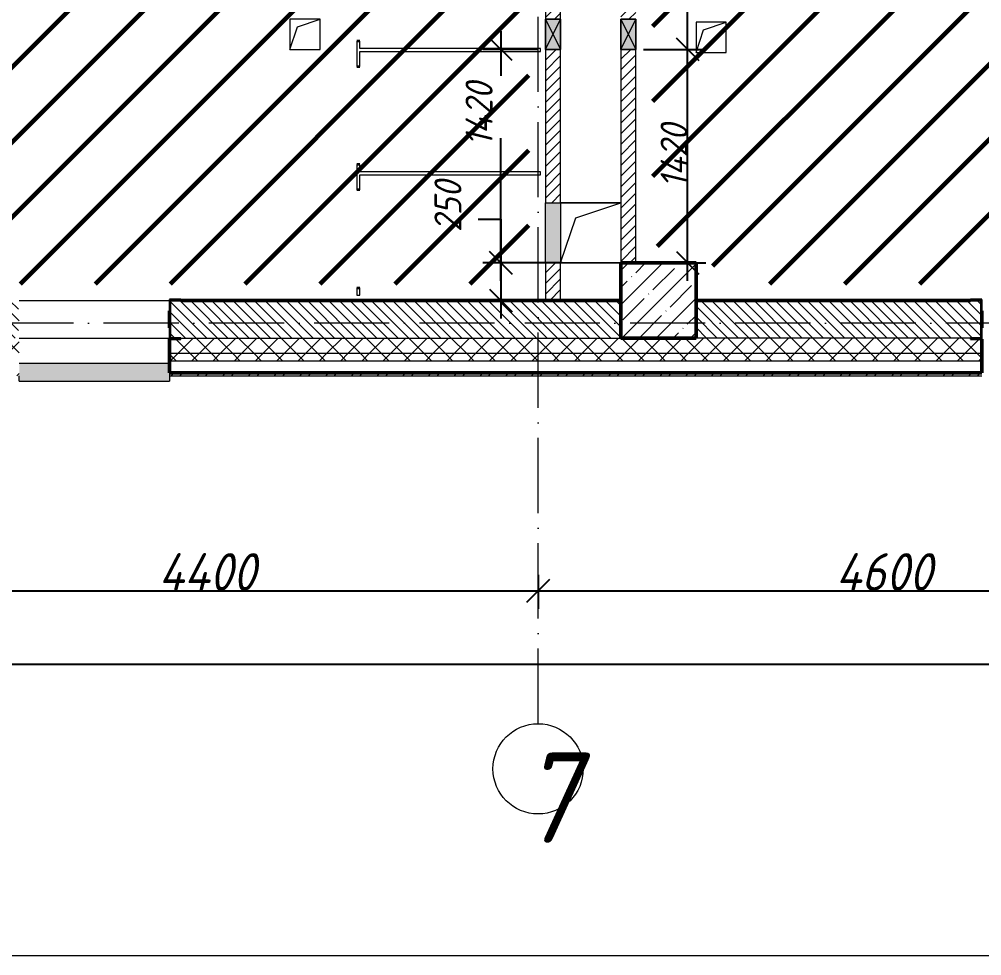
# Model space of a CAD drawing. Header units: millimetres. Extents: x -606178 to 312196, y -19338 to 632709.
# Drawn here: x -258501 to -252101, y 445769 to 451995 of the extents above; entities that cross this region are included whole.
import ezdxf

# ---------------------------------------------------------------- set-up
doc = ezdxf.new("R2010")
doc.units = ezdxf.units.MM
doc.linetypes.add('50_200_ШТРИХ_1Т_ш5_п1_п1_', pattern=[700, 500, -100, 0, -100])
for name, color, linetype, lineweight in [('6.4.1) Окр пт с инж. ПТ2.16', 3, 'Continuous', 60), ('A-____-____-DIMS', 7, 'Continuous', 9), ('A-DETL-GENF-OTLN', 7, 'Continuous', 9), ('A-DOOR-OPNG-MCUT', 7, 'Continuous', 35), ('A-FLOR-____-OTLN', 7, 'Continuous', 9), ('A-GENM-____-MCUT', 7, 'Continuous', 25), ('A-GENM-____-OTLN', 7, 'Continuous', 9), ('A-GENM-____-OTLN-1', 7, 'Continuous', 25), ('A-GLAZ-____-OTLN', 7, 'Continuous', 9), ('A-WALL-____-MCUT-2', 7, 'Continuous', 50), ('A-WALL-____-MCUT-3', 7, 'Continuous', 9), ('A-WALL-____-OTLN', 7, 'Continuous', 9), ('A-WALL-____-PATT-1', 7, 'Continuous', 9), ('A-WALL-FNSH-MCUT-1', 7, 'Continuous', 9), ('S-COLS-____-MCUT', 7, 'Continuous', 50), ('S-COLS-____-OTLN', 7, 'Continuous', 9), ('S-GRID-____-IDEN', 7, 'Continuous', 9), ('S-GRID-____-OTLN-1', 7, '50_200_ШТРИХ_1Т_ш5_п1_п1_', 9)]:
    doc.layers.add(name, color=color, linetype=linetype, lineweight=lineweight)
doc.layers.add('A-DOOR-____-OTLN-1', color=7, linetype='Continuous', lineweight=9, true_color=0xffffff)
doc.layers.add('A-GLAZ-____-OTLN-1', color=7, linetype='Continuous', lineweight=9, true_color=0xc0c0c0)
doc.styles.add('ISOCPEUR_I', font='isocpeui.ttf', dxfattribs={"width": 0.9, "height": 2.5})
doc.styles.add('ISOCPEUR_I_10', font='isocpeui.ttf', dxfattribs={"width": 0.9, "height": 180})
doc.styles.add('ISOCPEUR_I_9', font='isocpeui.ttf', dxfattribs={"width": 0.9, "height": 250})
doc.dimstyles.new('ISO-1_8_0_9К_СРЕДНИЙ_Кладочные_3', dxfattribs={"dimscale": 304.8, "dimtxt": 179.276612, "dimasz": 0.492126, "dimexe": 0.393701, "dimexo": 0, "dimgap": 0, "dimtad": 1, "dimdec": 3, "dimrnd": 0.001, "dimdsep": 46, "dimtxsty": 'ISOCPEUR_I_10', "dimblk1": 'OBLIQUE', "dimblk2": 'OBLIQUE', "dimsah": 1, "dimcen": 0.09, "dimdle": 0.393701, "dimazin": 0, "dimtfac": 1, "dimtdec": 4, "dimtix": 1, "dimtmove": 0, "dimatfit": 3, "dimfxl": 1, "dimtvp": 1, "dimtolj": 1, "dimtzin": 0, "dimarcsym": 2})
doc.dimstyles.new('ISO-1_8_0_9К_СРЕДНИЙ_Кладочные_4', dxfattribs={"dimscale": 304.8, "dimtxt": 179.276612, "dimasz": 0.492126, "dimexe": 0.393701, "dimexo": 0, "dimgap": 0, "dimtad": 1, "dimdec": 3, "dimrnd": 0.001, "dimdsep": 46, "dimtxsty": 'ISOCPEUR_I_10', "dimblk1": 'OBLIQUE', "dimblk2": 'OBLIQUE', "dimsah": 1, "dimcen": 0.09, "dimdle": 0.393701, "dimazin": 0, "dimtfac": 1, "dimtdec": 4, "dimtix": 1, "dimtmove": 1, "dimatfit": 3, "dimfxl": 1, "dimtvp": 1, "dimtolj": 1, "dimtzin": 0, "dimarcsym": 2})
doc.dimstyles.new('ISO-1_8_0_9К_СРЕДНИЙ_Кладочные_5', dxfattribs={"dimscale": 304.8, "dimtxt": 179.276612, "dimasz": 0.492126, "dimexe": 0.393701, "dimexo": 0, "dimgap": 0, "dimtad": 1, "dimdec": 3, "dimrnd": 0.001, "dimdsep": 46, "dimtxsty": 'ISOCPEUR_I_10', "dimblk1": 'OBLIQUE', "dimblk2": 'OBLIQUE', "dimsah": 1, "dimcen": 0.09, "dimdle": 0.393701, "dimazin": 0, "dimtfac": 1, "dimtdec": 4, "dimtix": 1, "dimtmove": 2, "dimatfit": 3, "dimfxl": 1, "dimtvp": 1, "dimtolj": 1, "dimtzin": 0, "dimarcsym": 2})
doc.dimstyles.new('ISO-2_5_0_9К_БОЛЬШОЙ_ОСИ', dxfattribs={"dimscale": 304.8, "dimtxt": 248.995294, "dimasz": 0.492126, "dimexe": 0.393701, "dimexo": 0, "dimgap": 0, "dimtad": 1, "dimdec": 0, "dimzin": 0, "dimdsep": 46, "dimtxsty": 'ISOCPEUR_I_9', "dimblk1": 'OBLIQUE', "dimblk2": 'OBLIQUE', "dimsah": 1, "dimcen": 0.09, "dimdle": 0.393701, "dimazin": 0, "dimtfac": 1, "dimtdec": 4, "dimtix": 1, "dimtmove": 0, "dimatfit": 3, "dimfxl": 1, "dimtvp": 1, "dimtolj": 1, "dimtzin": 0, "dimarcsym": 2})
pattern_1 = [(135, (-264901.3, 451794.26), (-35.35534, -35.35534), [])]
pattern_2 = [(45, (-264901.3, 451794.26), (-70.71068, 70.71068), []), (135, (-264901.3, 451794.26), (-70.71068, -70.71068), [])]
pattern_3 = [(45, (-264901.3, 451794.26), (-35.35534, 35.35534), [])]

# ---------------------------------------------------------------- blocks, each defined once
blk = doc.blocks.new('BSC_Колонна _Прямоугольная - 500х500-V64-АР1_План отверстий 2 этажа в осях 1-64_А-ГГ')
at = {"layer": 'S-COLS-____-OTLN'}
h = blk.add_hatch(dxfattribs=at)
h.set_pattern_fill('FP_93', color=256, style=0, pattern_type=2)
h.set_pattern_definition([(45, (-10650, 1668.96), (-114.0493, 114.0493), []), (45, (-10535.95, 1668.96), (-114.0493, 114.0493), [201.612, -40.322, 3.353, -36.97])])
h.paths.add_polyline_path([(-250, -250), (250, -250), (250, 250), (-250, 250)], flags=0)
at = {"layer": 'S-COLS-____-MCUT'}
for p, q in [((250, 250), (-250, 250)), ((-250, 250), (-250, -250)), ((250, -250), (250, 250)), ((-250, -250), (250, -250))]:
    blk.add_line(p, q, dxfattribs=at)
blk = doc.blocks.new('DOR_ДУ_распашная__1Ст_Прямоугольная_ШЕР - Вн_650х2100h_Кабинки С_у-17949507-АР1_План отверстий 2 этажа в осях 1-64_А-ГГ')
at = {"layer": 'A-DOOR-OPNG-MCUT'}
for p, q in [((-325, -10), (-325, 10)), ((325, 10), (325, -10))]:
    blk.add_line(p, q, dxfattribs=at)
blk = doc.blocks.new('DOR_ДУ_распашная__1Ст_Прямоугольная_ШЕР - Вн_650х2100h_Кабинки С_у-19996353-АР1_План отверстий 2 этажа в осях 1-64_А-ГГ')
at = {"layer": 'A-DOOR-OPNG-MCUT'}
for p, q in [((-325, 10), (-325, -10)), ((325, -10), (325, 10))]:
    blk.add_line(p, q, dxfattribs=at)
blk = doc.blocks.new('Фахверк_СКБ_Уголок - 250_2700-27497298-АР1_План отверстий 2 этажа в осях 1-64_А-ГГ')
at = {"layer": 'A-GENM-____-MCUT'}
for p, q in [((200, 181), (125, 181)), ((125, 181), (125, 106)), ((131, 106), (131, 175)), ((131, 175), (200, 175)), ((200, 175), (200, 181)), ((125, 106), (131, 106)), ((131, -6), (125, -6)), ((125, -6), (125, -81)), ((131, -75), (131, -6)), ((125, -81), (200, -81)), ((200, -75), (131, -75)), ((200, -81), (200, -75))]:
    blk.add_line(p, q, dxfattribs=at)
blk = doc.blocks.new('AR_Отверстие Ниша - Лючок-32405936-АР1_План отверстий 2 этажа в осях 1-64_А-ГГ')
at = {"layer": 'A-GLAZ-____-OTLN'}
blk.add_hatch(color=256, dxfattribs=at).paths.add_polyline_path([(-200, -50), (200, -50), (200, 50), (-200, 50)], flags=0)
for p, q in [((-200, 50), (200, 50)), ((-200, -50), (-200, 50)), ((200, 50), (200, -50)), ((200, -50), (-200, -50))]:
    blk.add_line(p, q, dxfattribs=at)
blk = doc.blocks.new('AR_Отверстие прямоугольное _в стене_ - AR_Отверстие прямоугольное _в стене__ВК-32402728-АР1_План отверстий 2 этажа в осях 1-64_А-ГГ')
at = {"layer": 'A-GLAZ-____-OTLN'}
blk.add_hatch(color=256, dxfattribs=at).paths.add_polyline_path([(-100, -50), (100, -50), (100, 50), (-100, 50)], flags=0)
at = {"layer": 'A-DETL-GENF-OTLN'}
for p, q in [((-100, -50), (-100, 50)), ((-100, 50), (100, 50)), ((100, 50), (-100, -50)), ((-100, 50), (100, -50)), ((100, 50), (-100, 50)), ((-100, 50), (-100, -50)), ((100, 50), (100, -50)), ((100, -50), (100, 50)), ((100, -50), (-100, -50)), ((-100, -50), (100, -50))]:
    blk.add_line(p, q, dxfattribs=at)
blk = doc.blocks.new('AR_Отверстие прямоугольное _в стене_ - AR_Отверстие прямоугольное _в стене__ВК-32402434-АР1_План отверстий 2 этажа в осях 1-64_А-ГГ')
at = {"layer": 'A-GLAZ-____-OTLN'}
blk.add_hatch(color=256, dxfattribs=at).paths.add_polyline_path([(-100, -50), (100, -50), (100, 50), (-100, 50)], flags=0)
at = {"layer": 'A-DETL-GENF-OTLN'}
for p, q in [((-100, -50), (-100, 50)), ((-100, 50), (100, 50)), ((100, 50), (-100, -50)), ((-100, 50), (100, -50)), ((100, 50), (-100, 50)), ((-100, 50), (-100, -50)), ((100, 50), (100, -50)), ((100, -50), (100, 50)), ((100, -50), (-100, -50)), ((-100, -50), (100, -50))]:
    blk.add_line(p, q, dxfattribs=at)
blk = doc.blocks.new('AR_Отверстие прямоугольное _в плите_ - AR_Отверстие прямоугольное _в плите_-30459207-АР1_План отверстий 2 этажа в осях 1-64_А-ГГ')
at = {"layer": 'A-GENM-____-OTLN'}
for p, q in [((100, 100), (-100, 100)), ((-100, 100), (-100, -100)), ((-50, 50), (100, 100)), ((100, -100), (100, 100)), ((-100, -100), (-50, 50)), ((-100, -100), (100, -100))]:
    blk.add_line(p, q, dxfattribs=at)
blk = doc.blocks.new('AR_Отверстие прямоугольное _в плите_ - AR_Отверстие прямоугольное _в плите_-30459211-АР1_План отверстий 2 этажа в осях 1-64_А-ГГ')
at = {"layer": 'A-GENM-____-OTLN'}
for p, q in [((200, 200), (-200, 200)), ((-100, 100), (200, 200)), ((-200, -200), (-100, 100)), ((-200, -200), (200, -200))]:
    blk.add_line(p, q, dxfattribs=at)
blk = doc.blocks.new('Отлив_СКБ - Отлив витража_120_НВФ-31885283-АР1_План отверстий 2 этажа в осях 1-64_А-ГГ')
at = {"layer": 'A-GLAZ-____-OTLN-1'}
for points in [[(0, -2), (1000, -2), (1000, 0), (0, 0)], [(0, -120), (1000, -120), (1000, -2), (0, -2), (0, -85.5)]]:
    blk.add_hatch(color=256, dxfattribs=at).paths.add_polyline_path(points, flags=0)
at = {"layer": 'A-GLAZ-____-OTLN'}
for p, q in [((0, 0), (1000, 0)), ((1000, -2), (0, -2)), ((0, -120), (0, -83)), ((0, -120), (1000, -120)), ((1000, -83), (1000, -120))]:
    blk.add_line(p, q, dxfattribs=at)
blk = doc.blocks.new('Ось сетки - Круг_Ø6_00__ISO-2_5_0_9K_-25732049-АР1_План отверстий 1 этажа в осях 1-64_А-ГГ')
at = {"layer": 'S-GRID-____-IDEN'}
blk.add_circle((0, 0), 3, dxfattribs=at)
blk = doc.blocks.new('_Oblique')
at = {"color": 0, "linetype": 'ByBlock', "lineweight": -2}
blk.add_line((-0.5, -0.5), (0.5, 0.5), dxfattribs=at)
blk = doc.blocks.new('*D4629')
at = {"layer": 'A-____-____-DIMS', "color": 0, "lineweight": -2, "transparency": 16777216}
for p, q in [((-259451.3, 448301.8), (-259451.3, 448075.7)), ((-255051.3, 448301.8), (-255051.3, 448075.7)), ((-259571.3, 448195.7), (-254931.3, 448195.7))]:
    blk.add_line(p, q, dxfattribs=at)
at = {"layer": 'Defpoints', "color": 0, "transparency": 16777216}
for p in [(-259451.3, 448301.8), (-255051.3, 448301.8), (-255051.3, 448195.7)]:
    blk.add_point(p, dxfattribs=at)
at = {"layer": 'A-____-____-DIMS', "color": 0, "lineweight": -2, "transparency": 16777216, "xscale": 150, "yscale": 150, "zscale": 150, "rotation": 180}
blk.add_blockref('_Oblique', (-259451.3, 448195.7), dxfattribs=at)
at = {"layer": 'A-____-____-DIMS', "color": 0, "lineweight": -2, "transparency": 16777216, "xscale": 150, "yscale": 150, "zscale": 150}
blk.add_blockref('_Oblique', (-255051.3, 448195.7), dxfattribs=at)
at = {"layer": 'A-____-____-DIMS', "color": 0, "transparency": 16777216, "insert": (-257251.3, 448320.7), "char_height": 250, "width": 804.446, "attachment_point": 5, "style": 'ISOCPEUR_I_9'}
blk.add_mtext('\\A1;4400', dxfattribs=at)
blk = doc.blocks.new('*D4630')
at = {"layer": 'A-____-____-DIMS', "color": 0, "lineweight": -2, "transparency": 16777216}
for p, q in [((-255051.3, 448301.8), (-255051.3, 448075.7)), ((-250451.3, 448301.8), (-250451.3, 448075.7)), ((-255171.3, 448195.7), (-250331.3, 448195.7))]:
    blk.add_line(p, q, dxfattribs=at)
at = {"layer": 'Defpoints', "color": 0, "transparency": 16777216}
for p in [(-255051.3, 448301.8), (-250451.3, 448301.8), (-250451.3, 448195.7)]:
    blk.add_point(p, dxfattribs=at)
at = {"layer": 'A-____-____-DIMS', "color": 0, "lineweight": -2, "transparency": 16777216, "xscale": 150, "yscale": 150, "zscale": 150, "rotation": 180}
blk.add_blockref('_Oblique', (-255051.3, 448195.7), dxfattribs=at)
at = {"layer": 'A-____-____-DIMS', "color": 0, "lineweight": -2, "transparency": 16777216, "xscale": 150, "yscale": 150, "zscale": 150}
blk.add_blockref('_Oblique', (-250451.3, 448195.7), dxfattribs=at)
at = {"layer": 'A-____-____-DIMS', "color": 0, "transparency": 16777216, "insert": (-252751.3, 448320.7), "char_height": 250, "width": 781.462, "attachment_point": 5, "style": 'ISOCPEUR_I_9'}
blk.add_mtext('\\A1;4600', dxfattribs=at)
blk = doc.blocks.new('*D4657')
at = {"layer": 'A-____-____-DIMS', "color": 0, "lineweight": -2, "transparency": 16777216}
for p, q in [((-267251.3, 447813.6), (-267251.3, 447587.5)), ((-163751.3, 447813.6), (-163751.3, 447587.5)), ((-267371.3, 447707.5), (-163631.3, 447707.5))]:
    blk.add_line(p, q, dxfattribs=at)
at = {"layer": 'Defpoints', "color": 0, "transparency": 16777216}
for p in [(-267251.3, 447813.6), (-163751.3, 447813.6), (-163751.3, 447707.5)]:
    blk.add_point(p, dxfattribs=at)
at = {"layer": 'A-____-____-DIMS', "color": 0, "lineweight": -2, "transparency": 16777216, "xscale": 150, "yscale": 150, "zscale": 150, "rotation": 180}
blk.add_blockref('_Oblique', (-267251.3, 447707.5), dxfattribs=at)
at = {"layer": 'A-____-____-DIMS', "color": 0, "lineweight": -2, "transparency": 16777216, "xscale": 150, "yscale": 150, "zscale": 150}
blk.add_blockref('_Oblique', (-163751.3, 447707.5), dxfattribs=at)
at = {"layer": 'A-____-____-DIMS', "color": 0, "transparency": 16777216, "insert": (-215501.3, 447832.5), "char_height": 250, "width": 1080.257, "attachment_point": 5, "style": 'ISOCPEUR_I_9'}
blk.add_mtext('\\A1;103500', dxfattribs=at)
blk = doc.blocks.new('*D4694')
at = {"layer": 'A-____-____-DIMS', "color": 0, "lineweight": -2, "transparency": 16777216}
for p, q in [((-255298.7, 451915.3), (-255298.7, 451618.9)), ((-255051.3, 451795.3), (-255418.7, 451795.3)), ((-255298.7, 450255.3), (-255298.7, 451204.2)), ((-254892.1, 450375.3), (-255418.7, 450375.3))]:
    blk.add_line(p, q, dxfattribs=at)
at = {"layer": 'Defpoints', "color": 0, "transparency": 16777216}
for p in [(-255051.3, 451795.3), (-255298.7, 450375.3), (-254892.1, 450375.3)]:
    blk.add_point(p, dxfattribs=at)
at = {"layer": 'A-____-____-DIMS', "color": 0, "lineweight": -2, "transparency": 16777216, "xscale": 150, "yscale": 150, "zscale": 150}
for p, rotation in [((-255298.7, 451795.3), 90), ((-255298.7, 450375.3), 270)]:
    blk.add_blockref('_Oblique', p, dxfattribs=dict(at, rotation=rotation))
at = {"layer": 'A-____-____-DIMS', "color": 0, "transparency": 16777216, "insert": (-255533.8, 451150.9), "char_height": 180, "width": 521.281, "attachment_point": 1, "rotation": 90, "line_spacing_factor": 1.149209, "style": 'ISOCPEUR_I_10'}
blk.add_mtext('\\A1;1420', dxfattribs=at)
blk = doc.blocks.new('*D4695')
at = {"layer": 'A-____-____-DIMS', "color": 0, "lineweight": -2, "transparency": 16777216}
for p, q in [((-255448.7, 450665.5), (-255298.7, 450665.5)), ((-255298.7, 450665.5), (-255298.7, 450375.3)), ((-255298.7, 450495.3), (-255298.7, 450005.3)), ((-254892.1, 450375.3), (-255418.7, 450375.3)), ((-255192.6, 450125.3), (-255418.7, 450125.3))]:
    blk.add_line(p, q, dxfattribs=at)
at = {"layer": 'Defpoints', "color": 0, "transparency": 16777216}
for p in [(-254892.1, 450375.3), (-255298.7, 450125.3), (-255192.6, 450125.3)]:
    blk.add_point(p, dxfattribs=at)
at = {"layer": 'A-____-____-DIMS', "color": 0, "lineweight": -2, "transparency": 16777216, "xscale": 150, "yscale": 150, "zscale": 150}
for p, rotation in [((-255298.7, 450375.3), 90), ((-255298.7, 450125.3), 270)]:
    blk.add_blockref('_Oblique', p, dxfattribs=dict(at, rotation=rotation))
at = {"layer": 'A-____-____-DIMS', "color": 0, "transparency": 16777216, "insert": (-255740.7, 450580.7), "char_height": 180, "width": 409.578, "attachment_point": 1, "rotation": 90, "line_spacing_factor": 1.149209, "style": 'ISOCPEUR_I_10'}
blk.add_mtext('\\A1;250', dxfattribs=at)
blk = doc.blocks.new('*D4698')
at = {"layer": 'A-____-____-DIMS', "color": 0, "lineweight": -2, "transparency": 16777216}
for p, q in [((-254056.9, 450255.3), (-254056.9, 451915.3)), ((-254351.3, 451795.3), (-253936.9, 451795.3)), ((-254163, 450375.3), (-253936.9, 450375.3))]:
    blk.add_line(p, q, dxfattribs=at)
at = {"layer": 'Defpoints', "color": 0, "transparency": 16777216}
for p in [(-254351.3, 451795.3), (-254056.9, 451795.3), (-254163, 450375.3)]:
    blk.add_point(p, dxfattribs=at)
at = {"layer": 'A-____-____-DIMS', "color": 0, "lineweight": -2, "transparency": 16777216, "xscale": 150, "yscale": 150, "zscale": 150}
for p, rotation in [((-254056.9, 451795.3), 90), ((-254056.9, 450375.3), 270)]:
    blk.add_blockref('_Oblique', p, dxfattribs=dict(at, rotation=rotation))
at = {"layer": 'A-____-____-DIMS', "color": 0, "transparency": 16777216, "insert": (-254146.9, 451085.3), "char_height": 180, "width": 521.281, "attachment_point": 5, "rotation": 90, "style": 'ISOCPEUR_I_10'}
blk.add_mtext('\\A1;1420', dxfattribs=at)
blk = doc.blocks.new('*D4699')
at = {"layer": 'A-____-____-DIMS', "color": 0, "lineweight": -2, "transparency": 16777216}
for p, q in [((-254206.9, 452680.1), (-254056.9, 452680.1)), ((-254056.9, 452680.1), (-254056.9, 452375.3)), ((-254056.9, 451675.3), (-254056.9, 452495.3)), ((-254449.3, 452375.3), (-253936.9, 452375.3)), ((-254351.3, 451795.3), (-253936.9, 451795.3))]:
    blk.add_line(p, q, dxfattribs=at)
at = {"layer": 'Defpoints', "color": 0, "transparency": 16777216}
for p in [(-254449.3, 452375.3), (-254056.9, 452375.3), (-254351.3, 451795.3)]:
    blk.add_point(p, dxfattribs=at)
at = {"layer": 'A-____-____-DIMS', "color": 0, "lineweight": -2, "transparency": 16777216, "xscale": 150, "yscale": 150, "zscale": 150}
for p, rotation in [((-254056.9, 452375.3), 90), ((-254056.9, 451795.3), 270)]:
    blk.add_blockref('_Oblique', p, dxfattribs=dict(at, rotation=rotation))
at = {"layer": 'A-____-____-DIMS', "color": 0, "transparency": 16777216, "insert": (-254499, 452595.3), "char_height": 180, "width": 409.578, "attachment_point": 1, "rotation": 90, "line_spacing_factor": 1.149209, "style": 'ISOCPEUR_I_10'}
blk.add_mtext('\\A1;580', dxfattribs=at)

msp = doc.modelspace()

# ---------------------------------------------------------------- hatches: boundary and pattern name
at = {"layer": '6.4.1) Окр пт с инж. ПТ2.16'}
h = msp.add_hatch(dxfattribs=at)
h.set_pattern_fill('ANSI31', color=256, scale=111)
h.paths.add_polyline_path([(-254833.3011, 457443.3011), (-256769.3011, 457443.3011), (-256769.3011, 455557.3011), (-254833.3011, 455557.3011)])
h.paths.add_polyline_path([(-257563.3011, 457563.3011), (-258989.3011, 457563.3011), (-258989.3011, 457263.3011), (-259239.3011, 457263.3011), (-259239.3011, 450575.3011), (-258631.3011, 450575.3011), (-258631.3011, 450237.3011), (-255113.3011, 450237.3011), (-255113.3011, 454613.3011), (-258263.3011, 454613.3011), (-258263.3011, 454937.3011), (-257563.3011, 454937.3011)])
h.paths.add_polyline_path([(-250713.3011, 454613.3011), (-251163.3011, 454613.3011), (-251163.3011, 454937.3011), (-250713.3011, 454937.3011), (-250713.3011, 457563.3011), (-252139.3011, 457563.3011), (-252139.3011, 454613.3011), (-254289.3011, 454613.3011), (-254289.3011, 450487.3011), (-253889.3011, 450487.3011), (-253889.3011, 450237.3011), (-251191.3011, 450237.3011), (-251191.3011, 450510.3011), (-250713.3011, 450510.3011)])
at = {"layer": 'A-WALL-____-PATT-1'}
h = msp.add_hatch(dxfattribs=at)
h.set_pattern_fill('FP_5', color=256, style=0, pattern_type=2)
h.set_pattern_definition(pattern_3)
h.paths.add_polyline_path([(-254901.3011, 450125.3011), (-254901.3011, 450375.3011), (-255001.3011, 450375.3011), (-255001.3011, 450125.3011)], flags=0)
h.paths.add_polyline_path([(-255001.3011, 450775.3011), (-254901.3011, 450775.3011), (-254901.3011, 451795.3011), (-255001.3011, 451795.3011), (-255001.3011, 450810.1797)], flags=0)
h.paths.add_polyline_path([(-255001.3011, 451995.3011), (-254901.3011, 451995.3011), (-254901.3011, 452325.3011), (-254904.3011, 452325.3011), (-254904.3011, 452372.3011), (-254998.3011, 452372.3011), (-254998.3011, 452325.3011), (-255001.3011, 452325.3011)], flags=0)
h.paths.add_polyline_path([(-254904.3011, 452375.3011), (-254901.3011, 452375.3011), (-254901.3011, 453725.3011), (-255001.3011, 453725.3011), (-255001.3011, 452375.3011), (-254998.1096, 452375.3011)], flags=0)
h.paths.add_polyline_path([(-254901.3011, 453925.3011), (-254901.3011, 454175.3011), (-255001.3011, 454175.3011), (-255001.3011, 453925.3011)], flags=0)
h.paths.add_polyline_path([(-255001.3011, 454575.3011), (-254901.3011, 454575.3011), (-254901.3011, 454725.3011), (-255001.3011, 454725.3011)], flags=0)
h = msp.add_hatch(dxfattribs=at)
h.set_pattern_fill('FP_5', color=256, style=0, pattern_type=2)
h.set_pattern_definition(pattern_3)
h.paths.add_polyline_path([(-254501.3011, 450375.3011), (-254401.3011, 450375.3011), (-254401.3011, 451795.3011), (-254501.3011, 451795.3011), (-254501.3011, 450810.1797)], flags=0)
h.paths.add_polyline_path([(-254401.3011, 451995.3011), (-254401.3011, 452325.3011), (-254404.3011, 452325.3011), (-254404.3011, 452372.3011), (-254498.3011, 452372.3011), (-254498.3011, 452325.3011), (-254501.3011, 452325.3011), (-254501.3011, 451995.3011), (-254404.3011, 451995.3011)], flags=0)
h.paths.add_polyline_path([(-254401.3011, 452775.3011), (-254401.3011, 454725.3011), (-254501.3011, 454725.3011), (-254501.3011, 452775.3011)], flags=0)
h = msp.add_hatch(dxfattribs=at)
h.set_pattern_fill('FP_6', color=256, style=0, pattern_type=2)
h.set_pattern_definition(pattern_1)
h.paths.add_polyline_path([(-254501.3011, 449875.3011), (-254501.3011, 450125.3011), (-257495.3011, 450125.3011), (-257495.3011, 450056.3011), (-257501.3011, 450056.3011), (-257501.3011, 449944.3011), (-257495.3011, 449944.3011), (-257495.3011, 449875.3011), (-256077.6692, 449875.3011)], flags=0)
h.paths.add_polyline_path([(-258576.3011, 449875.3011), (-258507.3011, 449875.3011), (-258507.3011, 449944.3011), (-258501.3011, 449944.3011), (-258501.3011, 450056.3011), (-258507.3011, 450056.3011), (-258507.3011, 450125.3011), (-259101.3011, 450125.3011), (-259101.3011, 449875.3011)], flags=0)
h = msp.add_hatch(dxfattribs=at)
h.set_pattern_fill('FP_6', color=256, style=0, pattern_type=2)
h.set_pattern_definition(pattern_1)
h.paths.add_polyline_path([(-252176.3011, 449875.3011), (-252107.3011, 449876.0906), (-252107.3011, 449944.3011), (-252101.3011, 449944.3011), (-252101.3011, 450056.3011), (-252107.3011, 450056.3011), (-252107.3011, 450125.3011), (-254001.3011, 450125.3011), (-254001.3011, 449875.3011), (-252542.7406, 449875.3011)], flags=0)
h.paths.add_polyline_path([(-251026.3011, 449875.3011), (-250501.3011, 449875.3011), (-250501.3011, 450125.3011), (-251095.3011, 450125.3011), (-251095.3011, 450056.3011), (-251101.3011, 450056.3011), (-251101.3011, 449944.3011), (-251095.3011, 449944.3011), (-251095.3011, 449875.3011)], flags=0)
h = msp.add_hatch(dxfattribs=at)
h.set_pattern_fill('FP_1', color=256, style=0, pattern_type=2)
h.set_pattern_definition(pattern_2)
h.paths.add_polyline_path([(-163651.3011, 449775.3011), (-163651.3011, 449875.3011), (-172676.3011, 449875.3011), (-172676.3011, 449869.3011), (-172751.3011, 449869.3011), (-172751.3011, 449775.3011), (-164151.3011, 449775.3011)], flags=0)
h.paths.add_polyline_path([(-174551.3011, 449775.3011), (-174551.3011, 449869.3011), (-174626.3011, 449869.3011), (-174626.3011, 449875.3011), (-182501.3011, 449875.3011), (-182501.3011, 449775.3011), (-174774.312, 449775.3011)], flags=0)
h.paths.add_polyline_path([(-184001.3011, 449775.3011), (-183501.3011, 449775.3011), (-183501.3011, 449875.3011), (-184626.3011, 449875.3011), (-184626.3011, 449869.3011), (-184701.3011, 449869.3011), (-184701.3011, 449775.3011), (-184626.3011, 449775.3011)], flags=0)
h.paths.add_polyline_path([(-193901.3011, 449775.3011), (-192501.3011, 449775.3011), (-192501.3011, 449875.3011), (-193826.3011, 449875.3011), (-193826.3011, 449869.3011), (-193901.3011, 449869.3011)], flags=0)
h.paths.add_polyline_path([(-196051.3011, 449775.3011), (-195701.3011, 449775.3011), (-195701.3011, 449869.3011), (-195776.3011, 449869.3011), (-195776.3011, 449875.3011), (-196826.3011, 449875.3011), (-196826.3011, 449869.3011), (-196901.3011, 449869.3011), (-196901.3011, 449775.3011), (-196551.3011, 449775.3011)], flags=0)
h.paths.add_polyline_path([(-198701.6042, 449775.3011), (-198701.6042, 449869.3011), (-198776.3011, 449869.3011), (-198776.3011, 449875.3011), (-199826.3011, 449875.3011), (-199826.3011, 449869.3011), (-199901.3011, 449869.3011), (-199901.3011, 449775.3011), (-199518.812, 449775.3011)], flags=0)
h.paths.add_polyline_path([(-201701.3011, 449775.3011), (-201701.3011, 449869.3011), (-201776.3011, 449869.3011), (-201776.3011, 449875.3011), (-202826.3011, 449875.3011), (-202826.3011, 449869.3011), (-202901.3011, 449869.3011), (-202901.3011, 449775.3011), (-202170.0085, 449775.3011)], flags=0)
h.paths.add_polyline_path([(-205551.3011, 449775.3011), (-204701.3011, 449775.3011), (-204701.3011, 449869.3011), (-204776.3011, 449869.3011), (-204776.3011, 449875.3011), (-205826.3011, 449875.3011), (-205826.3011, 449869.3011), (-205901.3011, 449869.3011), (-205901.3115, 449775.3011), (-205704.937, 449775.3011)], flags=0)
h.paths.add_polyline_path([(-211007.3299, 449775.3011), (-210701.3115, 449775.3011), (-210701.3115, 449869.3011), (-210776.3011, 449869.3011), (-210776.3011, 449875.3011), (-211826.3011, 449875.3011), (-211826.3011, 449869.3011), (-211901.3011, 449869.3011), (-211901.3063, 449775.3011), (-211051.3011, 449775.3011)], flags=0)
h.paths.add_polyline_path([(-214901.3011, 449775.3011), (-213701.3063, 449775.3011), (-213701.3063, 449869.3011), (-213776.3011, 449869.3011), (-213776.3011, 449875.3011), (-214826.3011, 449875.3011), (-214826.3011, 449869.3011), (-214901.3011, 449869.3011)], flags=0)
h.paths.add_polyline_path([(-217193.4549, 449775.3011), (-216701.3011, 449775.3011), (-216701.3011, 449869.3011), (-216776.3011, 449869.3011), (-216776.3011, 449875.3011), (-217826.3011, 449875.3011), (-217826.3011, 449869.3011), (-217901.3011, 449869.3011), (-217901.3011, 449775.3011), (-217826.3011, 449775.3011)], flags=0)
h.paths.add_polyline_path([(-219844.6513, 449775.3011), (-219701.3011, 449775.3011), (-219701.3011, 449869.3011), (-219776.3011, 449869.3011), (-219776.3011, 449875.3011), (-220826.3011, 449875.3011), (-220826.3011, 449869.3011), (-220901.3011, 449869.3011), (-220901.3011, 449775.3011), (-220051.3011, 449775.3011)], flags=0)
h.paths.add_polyline_path([(-222701.3011, 449775.3011), (-222701.3011, 449869.3011), (-222776.3011, 449869.3011), (-222776.3011, 449875.3011), (-223826.3011, 449875.3011), (-223826.3011, 449869.3011), (-223901.3011, 449869.3011), (-223901.3011, 449775.3011), (-222776.3011, 449775.3011)], flags=0)
h.paths.add_polyline_path([(-225701.3011, 449775.3011), (-225701.3011, 449869.3011), (-225776.3011, 449869.944), (-225776.3011, 449875.3011), (-227101.3011, 449875.3011), (-227101.3011, 449775.3011), (-225707.3011, 449775.3011)], flags=0)
h.paths.add_polyline_path([(-230101.3011, 449775.3011), (-228901.3011, 449775.3011), (-228901.3011, 449869.3011), (-228976.3011, 449869.3011), (-228976.3011, 449875.3011), (-230101.3011, 449875.3011)], flags=0)
h.paths.add_polyline_path([(-231907.3011, 449775.3011), (-231901.3011, 449775.3011), (-231901.3011, 449869.3011), (-231976.3011, 449869.3011), (-231976.3011, 449875.3011), (-233026.3011, 449875.3011), (-233026.3011, 449869.3011), (-233101.3011, 449869.3011), (-233100.6335, 449775.3011), (-231976.3011, 449775.3011)], flags=0)
h.paths.add_polyline_path([(-234976.3011, 449775.3011), (-234901.3011, 449775.3011), (-234901.3011, 449869.3011), (-234976.3011, 449869.3011), (-234976.3011, 449875.3011), (-236101.3011, 449875.3011), (-236101.3011, 449775.3011), (-235601.3011, 449775.3011)], flags=0)
h.paths.add_polyline_path([(-238601.3011, 449775.3011), (-237901.3011, 449775.3011), (-237901.3011, 449869.3011), (-237976.3011, 449869.3011), (-237976.3011, 449875.3011), (-239101.3011, 449875.3011), (-239101.3011, 449775.3011)], flags=0)
h.paths.add_polyline_path([(-240901.3011, 449775.3011), (-240901.3011, 449869.3011), (-240976.3011, 449869.3011), (-240976.3011, 449875.3011), (-242026.3011, 449875.3011), (-242026.3011, 449869.3011), (-242101.3011, 449869.3011), (-242101.3011, 449775.3011), (-241937.9549, 449775.3011)], flags=0)
h.paths.add_polyline_path([(-243976.3011, 449775.3011), (-243901.3011, 449775.3011), (-243901.3011, 449869.3011), (-243976.3011, 449869.3011), (-243976.3011, 449875.3011), (-245101.3011, 449875.3011), (-245101.3011, 449775.3011), (-244589.1514, 449775.3011)], flags=0)
h.paths.add_polyline_path([(-248101.3011, 449775.3011), (-246901.3011, 449775.3011), (-246901.3011, 449869.3011), (-246976.3011, 449869.3011), (-246976.3011, 449875.3011), (-248101.3011, 449875.3011)], flags=0)
h.paths.add_polyline_path([(-249901.3011, 449775.3011), (-249901.3011, 449869.3011), (-249976.3011, 449869.3011), (-249976.3011, 449875.3011), (-251026.3011, 449875.3011), (-251026.3011, 449869.3011), (-251101.3011, 449869.3011), (-251101.3011, 449775.3011), (-250001.3011, 449775.3011)], flags=0)
h.paths.add_polyline_path([(-252101.3011, 449775.3011), (-252101.3011, 449869.3011), (-252176.3011, 449869.3011), (-252176.3011, 449875.3011), (-257426.3011, 449875.3011), (-257426.3011, 449869.3011), (-257501.3011, 449869.3011), (-257501.3011, 449775.3011), (-252542.7406, 449775.3011)], flags=0)
h.paths.add_polyline_path([(-259601.3011, 449775.3011), (-258501.3011, 449775.3011), (-258501.3011, 449869.3011), (-258576.3011, 449869.3011), (-258576.3011, 449875.3011), (-267351.3011, 449875.3011), (-267351.3011, 449775.3011), (-259612.5978, 449775.3011)], flags=0)
h = msp.add_hatch(dxfattribs=at)
h.set_pattern_fill('FP_1', color=256, style=0, pattern_type=2)
h.set_pattern_definition(pattern_2)
h.paths.add_polyline_path([(-163651.3011, 449725.3011), (-163551.3011, 449725.3011), (-163551.3011, 449775.3011), (-172751.3011, 449775.3011), (-172751.3011, 449725.3011), (-164169.5263, 449725.3011)], flags=0)
h.paths.add_polyline_path([(-175658.0441, 449725.3011), (-174551.3011, 449725.3011), (-174551.3011, 449775.3011), (-182501.3011, 449775.3011), (-182501.3011, 449725.3011), (-176541.7763, 449725.3011)], flags=0)
h.paths.add_polyline_path([(-184701.3011, 449725.3011), (-183501.3011, 449725.3011), (-183501.3011, 449775.3011), (-184701.3011, 449775.3011)], flags=0)
h.paths.add_polyline_path([(-192501.3011, 449725.3011), (-192501.3011, 449775.3011), (-193901.3011, 449775.3011), (-193901.3011, 449725.3011), (-193332.687, 449725.3011)], flags=0)
h.paths.add_polyline_path([(-195701.3011, 449725.3011), (-195701.3011, 449775.3011), (-196901.3011, 449775.3011), (-196901.3011, 449725.3011), (-195983.8834, 449725.3011)], flags=0)
h.paths.add_polyline_path([(-199518.812, 449725.3011), (-198701.6042, 449725.3011), (-198701.6042, 449775.3011), (-199901.3011, 449775.3011), (-199901.3011, 449725.3011)], flags=0)
h.paths.add_polyline_path([(-201701.3011, 449725.3011), (-201701.3011, 449775.3011), (-202901.3011, 449775.3011), (-202901.3011, 449725.3011), (-202170.0085, 449725.3011)], flags=0)
h.paths.add_polyline_path([(-204821.2049, 449725.3011), (-204701.3011, 449725.3011), (-204701.3011, 449775.3011), (-205901.3115, 449775.3011), (-205901.3115, 449725.3011), (-205704.937, 449725.3011)], flags=0)
h.paths.add_polyline_path([(-210701.3115, 449725.3011), (-210701.3115, 449775.3011), (-211901.3063, 449775.3011), (-211901.3063, 449725.3011), (-211007.3299, 449725.3011)], flags=0)
h.paths.add_polyline_path([(-213701.3063, 449725.3011), (-213701.3063, 449775.3011), (-214901.3011, 449775.3011), (-214901.3011, 449725.3011), (-214542.2585, 449725.3011)], flags=0)
h.paths.add_polyline_path([(-217901.3011, 449725.3011), (-216701.3011, 449725.3011), (-216701.3011, 449775.3011), (-217901.3011, 449775.3011)], flags=0)
h.paths.add_polyline_path([(-219844.6513, 449725.3011), (-219701.3011, 449725.3011), (-219701.3011, 449775.3011), (-220901.3011, 449775.3011), (-220901.3011, 449725.3011), (-220728.3835, 449725.3011)], flags=0)
h.paths.add_polyline_path([(-222701.3011, 449725.3011), (-222701.3011, 449775.3011), (-223901.3011, 449775.3011), (-223901.3011, 449725.3011), (-223379.5799, 449725.3011)], flags=0)
h.paths.add_polyline_path([(-226030.7763, 449725.3011), (-225701.3011, 449725.3011), (-225701.3011, 449775.3011), (-227101.3011, 449775.3011), (-227101.3011, 449725.3011), (-226914.5085, 449725.3011)], flags=0)
h.paths.add_polyline_path([(-228901.3011, 449725.3011), (-228901.3011, 449775.3011), (-230101.3011, 449775.3011), (-230101.3011, 449725.3011), (-229565.7049, 449725.3011)], flags=0)
h.paths.add_polyline_path([(-231901.3011, 449725.3011), (-231901.3011, 449775.3011), (-233101.3011, 449775.3011), (-233100.6335, 449725.3011)], flags=0)
h.paths.add_polyline_path([(-234901.3011, 449725.3011), (-234901.3011, 449775.3011), (-236101.3011, 449775.3011), (-236101.3011, 449725.3011)], flags=0)
h.paths.add_polyline_path([(-239101.3011, 449725.3011), (-237901.3011, 449725.3011), (-237901.3011, 449775.3011), (-239101.3011, 449775.3011)], flags=0)
h.paths.add_polyline_path([(-240901.3011, 449725.3011), (-240901.3011, 449775.3011), (-242101.3011, 449775.3011), (-242101.3011, 449725.3011), (-241937.9549, 449725.3011)], flags=0)
h.paths.add_polyline_path([(-243901.3011, 449725.3011), (-243901.3011, 449775.3011), (-245101.3011, 449775.3011), (-245101.3011, 449725.3011), (-244589.1514, 449725.3011)], flags=0)
h.paths.add_polyline_path([(-246901.3011, 449725.3011), (-246901.3011, 449775.3011), (-248101.3011, 449775.3011), (-248101.3011, 449725.3011), (-247240.3478, 449725.3011)], flags=0)
h.paths.add_polyline_path([(-249901.3011, 449725.3011), (-249901.3011, 449775.3011), (-251101.3011, 449775.3011), (-251101.3011, 449725.3011), (-250775.2764, 449725.3011)], flags=0)
h.paths.add_polyline_path([(-252101.3011, 449725.3011), (-252101.3011, 449775.3011), (-257501.3011, 449775.3011), (-257501.3011, 449725.3011), (-252542.7406, 449725.3011)], flags=0)
h.paths.add_polyline_path([(-258501.3011, 449725.3011), (-258501.3011, 449775.3011), (-267451.3011, 449775.3011), (-267451.3011, 449725.3011), (-259612.5978, 449725.3011)], flags=0)
h = msp.add_hatch(dxfattribs=at)
h.set_pattern_fill('FP_3', color=256, style=0, pattern_type=2)
h.set_pattern_definition([(45, (-264901.3, 451794.26), (-85.5366, 85.5366), []), (45, (-264844.28, 451794.26), (-85.5366, 85.5366), [])])
h.paths.add_polyline_path([(-227100.3011, 449625.3011), (-226586.3011, 449625.3011), (-226586.3011, 449645.3011), (-227100.3011, 449645.3011)], flags=0)
h.paths.add_polyline_path([(-229565.7049, 449625.3011), (-228901.3011, 449625.3011), (-228901.3011, 449645.3011), (-230101.3011, 449645.3011), (-230101.3011, 449625.3011)], flags=0)
h.paths.add_polyline_path([(-231901.3011, 449625.3011), (-231901.3011, 449645.3011), (-233100.3011, 449645.3011), (-233100.3011, 449625.3011)], flags=0)
h.paths.add_polyline_path([(-234901.3011, 449625.3011), (-234901.3011, 449645.3011), (-236101.3011, 449645.3011), (-236101.3011, 449625.3011)], flags=0)
h.paths.add_polyline_path([(-238403.0263, 449625.3011), (-237901.3011, 449625.3011), (-237901.3011, 449645.3011), (-239100.3011, 449645.3011), (-239100.3011, 449625.3011)], flags=0)
h.paths.add_polyline_path([(-240901.3011, 449625.3011), (-240901.3011, 449645.3011), (-242101.3011, 449645.3011), (-242101.3011, 449625.3011), (-241937.9549, 449625.3011)], flags=0)
h.paths.add_polyline_path([(-244589.1514, 449625.3011), (-243901.3011, 449625.3011), (-243901.3011, 449645.3011), (-245101.3011, 449645.3011), (-245101.3011, 449625.3011)], flags=0)
h.paths.add_polyline_path([(-247240.3478, 449625.3011), (-246901.3011, 449625.3011), (-246901.3011, 449645.3011), (-248101.3011, 449645.3011), (-248101.3011, 449625.3011)], flags=0)
h.paths.add_polyline_path([(-250775.2764, 449625.3011), (-249901.3011, 449625.3011), (-249901.3011, 449645.3011), (-251101.3011, 449645.3011), (-251101.3011, 449625.3011)], flags=0)
h.paths.add_polyline_path([(-252542.7406, 449625.3011), (-252101.3011, 449625.3011), (-252101.3011, 449645.3011), (-257501.3011, 449645.3011), (-257501.3011, 449625.3011), (-254310.2049, 449625.3011)], flags=0)
h.paths.add_polyline_path([(-259612.5978, 449625.3011), (-258501.3011, 449625.3011), (-258501.3011, 449645.3011), (-267581.3011, 449645.3011), (-267581.3011, 449625.3011), (-261380.0621, 449625.3011)], flags=0)

# ---------------------------------------------------------------- linework, layer by layer
at = {"color": 1, "lineweight": 0}
msp.add_lwpolyline([(-272464.0879, 544596.983), (-159228.0879, 544596.983), (-159228.0879, 445768.983), (-272464.0879, 445768.983)], close=True, dxfattribs=at)
at = {"layer": 'A-FLOR-____-OTLN'}
for p, q in [((-254901.3011, 450775.3011), (-254501.3011, 450775.3011)), ((-254501.3011, 450375.3011), (-254901.3011, 450375.3011))]:
    msp.add_line(p, q, dxfattribs=at)
at = {"layer": 'A-WALL-____-MCUT-2'}
for p, q in [((-254501.3011, 450125.3011), (-257426.3011, 450125.3011)), ((-252176.3011, 450125.3011), (-254001.3011, 450125.3011)), ((-257501.3011, 450056.3011), (-257501.3011, 449944.3011)), ((-252101.3011, 449944.3011), (-252101.3011, 450056.3011)), ((-257501.3011, 449869.3011), (-257501.3011, 449645.3011)), ((-252101.3011, 449645.3011), (-252101.3011, 449869.3011)), ((-257501.3011, 449645.3011), (-252101.3011, 449645.3011))]:
    msp.add_line(p, q, dxfattribs=at)
at = {"layer": 'A-WALL-____-MCUT-3'}
for p, q in [((-257426.3011, 449875.3011), (-254501.3011, 449875.3011)), ((-252176.3011, 449875.3011), (-254001.3011, 449875.3011)), ((-257501.3011, 449775.3011), (-252101.3011, 449775.3011)), ((-257501.3011, 449725.3011), (-252101.3011, 449725.3011))]:
    msp.add_line(p, q, dxfattribs=at)
at = {"layer": 'A-WALL-____-OTLN'}
for p, q in [((-258501.3011, 450125.3011), (-257501.3011, 450125.3011)), ((-258501.3011, 449875.3011), (-257501.3011, 449875.3011))]:
    msp.add_line(p, q, dxfattribs=at)
at = {"layer": 'A-WALL-FNSH-MCUT-1'}
for p, q in [((-255001.3011, 452325.3011), (-255001.3011, 451995.3011)), ((-254901.3011, 451995.3011), (-254901.3011, 452325.3011)), ((-256256.3011, 451850.3011), (-256256.3011, 451680.3011)), ((-256236.3011, 451800.3011), (-256236.3011, 451850.3011)), ((-255036.3011, 451800.3011), (-256236.3011, 451800.3011)), ((-256236.3011, 451680.3011), (-256236.3011, 451780.3011)), ((-256236.3011, 451780.3011), (-255036.3011, 451780.3011)), ((-255036.3011, 451780.3011), (-255036.3011, 451800.3011)), ((-255001.3011, 451795.3011), (-255001.3011, 450775.3011)), ((-254901.3011, 450775.3011), (-254901.3011, 451795.3011)), ((-254501.3011, 451795.3011), (-254501.3011, 450375.3011)), ((-254401.3011, 450375.3011), (-254401.3011, 451795.3011)), ((-256256.3011, 451030.3011), (-256256.3011, 450860.3011)), ((-256236.3011, 450980.3011), (-256236.3011, 451030.3011)), ((-255036.3011, 450980.3011), (-256236.3011, 450980.3011)), ((-256236.3011, 450860.3011), (-256236.3011, 450960.3011)), ((-256236.3011, 450960.3011), (-255036.3011, 450960.3011)), ((-255036.3011, 450960.3011), (-255036.3011, 450980.3011)), ((-255001.3011, 450375.3011), (-255001.3011, 450125.3011)), ((-254901.3011, 450125.3011), (-254901.3011, 450375.3011)), ((-256256.3011, 450210.3011), (-256256.3011, 450160.3011)), ((-256236.3011, 450160.3011), (-256236.3011, 450210.3011)), ((-256256.3011, 450160.3011), (-256236.3011, 450160.3011)), ((-255001.3011, 450125.3011), (-254901.3011, 450125.3011)), ((-257501.3011, 449645.3011), (-257501.3011, 449625.3011)), ((-257501.3011, 449625.3011), (-252101.3011, 449625.3011))]:
    msp.add_line(p, q, dxfattribs=at)
at = {"layer": 'S-GRID-____-OTLN-1'}
for p, q in [((-255051.3011, 447311.6528), (-255051.3011, 501675.2188)), ((-160826.8945, 449975.3011), (-269570.0713, 449975.3011)), ((-160826.8945, 449975.3011), (-269570.0713, 449975.3011))]:
    msp.add_line(p, q, dxfattribs=at)

# ---------------------------------------------------------------- block references
at = {"layer": 'A-DOOR-____-OTLN-1'}
for name, p, rotation in [('DOR_ДУ_распашная__1Ст_Прямоугольная_ШЕР - Вн_650х2100h_Кабинки С_у-17949507-АР1_План отверстий 2 этажа в осях 1-64_А-ГГ', (-256246.3011, 452175.3011), 270.0000000000007), ('DOR_ДУ_распашная__1Ст_Прямоугольная_ШЕР - Вн_650х2100h_Кабинки С_у-17949507-АР1_План отверстий 2 этажа в осях 1-64_А-ГГ', (-256246.3011, 451355.3011), 270.0000000000007), ('DOR_ДУ_распашная__1Ст_Прямоугольная_ШЕР - Вн_650х2100h_Кабинки С_у-19996353-АР1_План отверстий 2 этажа в осях 1-64_А-ГГ', (-256246.3011, 450535.3011), 90.00000000000065)]:
    msp.add_blockref(name, p, dxfattribs=dict(at, rotation=rotation))
at = {"layer": 'A-GENM-____-OTLN'}
for name, p in [('AR_Отверстие прямоугольное _в плите_ - AR_Отверстие прямоугольное _в плите_-30459207-АР1_План отверстий 2 этажа в осях 1-64_А-ГГ', (-256601.3011, 451895.3011)), ('AR_Отверстие прямоугольное _в плите_ - AR_Отверстие прямоугольное _в плите_-30459207-АР1_План отверстий 2 этажа в осях 1-64_А-ГГ', (-253901.3011, 451875.3011)), ('AR_Отверстие прямоугольное _в плите_ - AR_Отверстие прямоугольное _в плите_-30459211-АР1_План отверстий 2 этажа в осях 1-64_А-ГГ', (-254701.3011, 450575.3011))]:
    msp.add_blockref(name, p, dxfattribs=at)
at = {"layer": 'A-GENM-____-OTLN-1'}
msp.add_blockref('Фахверк_СКБ_Уголок - 250_2700-27497298-АР1_План отверстий 2 этажа в осях 1-64_А-ГГ', (-257626.3011, 449950.3011), dxfattribs=at)
at = {"layer": 'A-GENM-____-OTLN-1', "rotation": 180}
msp.add_blockref('Фахверк_СКБ_Уголок - 250_2700-27497298-АР1_План отверстий 2 этажа в осях 1-64_А-ГГ', (-251976.3011, 450050.3011), dxfattribs=at)
at = {"layer": 'A-GLAZ-____-OTLN', "rotation": 89.9999999999997}
for name, p in [('AR_Отверстие прямоугольное _в стене_ - AR_Отверстие прямоугольное _в стене__ВК-32402434-АР1_План отверстий 2 этажа в осях 1-64_А-ГГ', (-254951.3011, 451895.3011)), ('AR_Отверстие прямоугольное _в стене_ - AR_Отверстие прямоугольное _в стене__ВК-32402728-АР1_План отверстий 2 этажа в осях 1-64_А-ГГ', (-254451.3011, 451895.3011)), ('AR_Отверстие Ниша - Лючок-32405936-АР1_План отверстий 2 этажа в осях 1-64_А-ГГ', (-254951.3011, 450575.3011))]:
    msp.add_blockref(name, p, dxfattribs=at)
at = {"layer": 'A-GLAZ-____-OTLN'}
msp.add_blockref('Отлив_СКБ - Отлив витража_120_НВФ-31885283-АР1_План отверстий 2 этажа в осях 1-64_А-ГГ', (-258501.3011, 449708.3011), dxfattribs=at)
at = {"layer": 'S-COLS-____-OTLN'}
msp.add_blockref('BSC_Колонна _Прямоугольная - 500х500-V64-АР1_План отверстий 2 этажа в осях 1-64_А-ГГ', (-254251.3011, 450125.3011), dxfattribs=at)
at = {"layer": 'S-GRID-____-IDEN', "xscale": 99.99999999999993, "yscale": 99.99999999999993, "zscale": 99.99999999999993}
msp.add_blockref('Ось сетки - Круг_Ø6_00__ISO-2_5_0_9K_-25732049-АР1_План отверстий 1 этажа в осях 1-64_А-ГГ', (-255051.3011, 447011.6528), dxfattribs=at)

# ---------------------------------------------------------------- texts
at = {"layer": 'S-GRID-____-IDEN', "insert": (-255172.9794, 447120.4275), "char_height": 600, "width": 202.02525, "attachment_point": 1, "style": 'ISOCPEUR_I'}
msp.add_mtext('\\fISOCPEUR|b0|i1|c204|p34|;\\W.9;7', dxfattribs=at)

# ---------------------------------------------------------------- dimensions: what is measured, and where the dimension line sits
at = {"layer": 'A-____-____-DIMS'}
for base, p1, p2, dimstyle, override, picture, middle in [((-254056.9232, 452375.3011), (-254351.3011, 451795.3011), (-254449.2744, 452375.3011), 'ISO-1_8_0_9К_СРЕДНИЙ_Кладочные_4', {"dimpost": '<>', "dimfxl": 588.216596}, '*D4699', (-254172.0852, 452680.0663)), ((-255298.686, 450375.3011), (-255051.3011, 451795.3011), (-254892.0824, 450375.3011), 'ISO-1_8_0_9К_СРЕДНИЙ_Кладочные_5', {"dimpost": '<>', "dimfxl": 1428.89838}, '*D4694', (-255413.8481, 451411.5604)), ((-255298.686, 450125.3011), (-254892.0824, 450375.3011), (-255192.62, 450125.3011), 'ISO-1_8_0_9К_СРЕДНИЙ_Кладочные_4', {"dimpost": '<>', "dimfxl": 390.92564}, '*D4695', (-255413.8481, 450665.4752))]:
    dim = msp.add_linear_dim(base=base, p1=p1, p2=p2, angle=90, dimstyle=dimstyle, override=override, dxfattribs=at)
    dim.commit()
    dim.dimension.update_dxf_attribs({"geometry": picture, "text_midpoint": middle, "dimtype": 160, "text_rotation": 90})
dim = msp.add_linear_dim(base=(-254056.9232, 451795.3011), p1=(-254162.9892, 450375.3011), p2=(-254351.3011, 451795.3011), angle=90, dimstyle='ISO-1_8_0_9К_СРЕДНИЙ_Кладочные_3', override={"dimpost": '<>', "dimfxl": 1432.431971}, dxfattribs=at)
dim.commit()
dim.dimension.update_dxf_attribs({"geometry": '*D4698', "text_midpoint": (-254146.9232, 451085.3011)})
for base, p1, p2, override, picture, middle in [((-255051.3011, 448195.7362), (-259451.3011, 448301.8022), (-255051.3011, 448301.8022), {"dimpost": '<>', "dimfxl": 4400}, '*D4629', (-257251.3011, 448320.7362)), ((-250451.3011, 448195.7362), (-255051.3011, 448301.8022), (-250451.3011, 448301.8022), {"dimpost": '<>', "dimfxl": 4600}, '*D4630', (-252751.3011, 448320.7362)), ((-163751.3011, 447707.5291), (-267251.3011, 447813.5951), (-163751.3011, 447813.5951), {"dimpost": '<>', "dimfxl": 103500}, '*D4657', (-215501.3011, 447832.5291))]:
    dim = msp.add_linear_dim(base=base, p1=p1, p2=p2, dimstyle='ISO-2_5_0_9К_БОЛЬШОЙ_ОСИ', override=override, dxfattribs=at)
    dim.commit()
    dim.dimension.update_dxf_attribs({"geometry": picture, "text_midpoint": middle})

doc.saveas('drawing.dxf')
